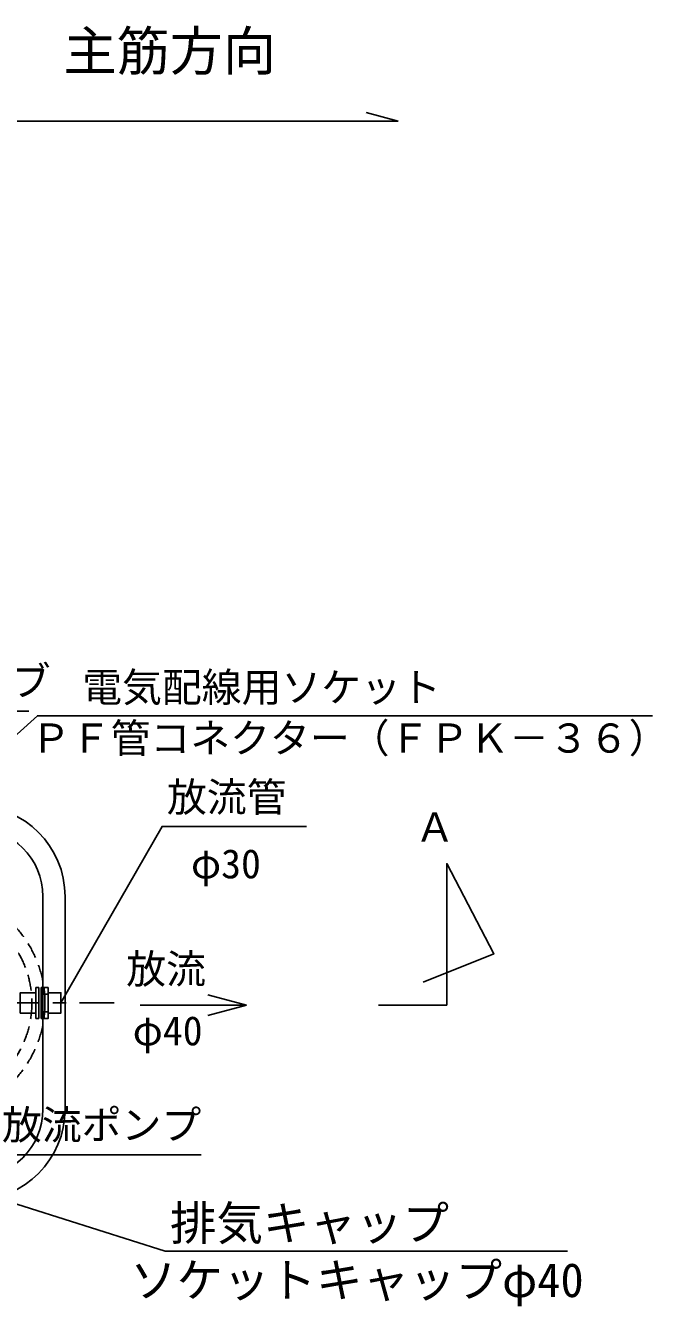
# Model space of a CAD drawing. Units: millimetres, scale not verified. Extents: x -8910 to 8910, y -6308 to 6308.
# Drawn here: x -3381 to -1965, y 337 to 3229 of the extents above; entities that cross this region are included whole.
import ezdxf
from ezdxf.enums import TextEntityAlignment as Align

# ---------------------------------------------------------------- set-up
doc = ezdxf.new("R2010")
doc.units = ezdxf.units.MM
doc.header["$LTSCALE"] = 30
doc.linetypes.add('CHAIN1', pattern=[8, 5, -1, 1, -1])
doc.linetypes.add('DASHED1', pattern=[1.8, 1.2, -0.6])
for name, color, linetype, lineweight in [('0-0_空気管', 3, 'Continuous', 25), ('0-4_躯体', 4, 'Continuous', 25), ('1-1_2-5_MOJI', 3, 'Continuous', 25)]:
    doc.layers.add(name, color=color, linetype=linetype, lineweight=lineweight)
doc.styles.add('ＭＳ ゴシック', font='')
doc.styles.get('ＭＳ ゴシック').set_extended_font_data('MS Gothic')

msp = doc.modelspace()

# ---------------------------------------------------------------- linework, layer by layer
at = {"layer": '0-0_空気管'}
for p, q in [((-3373.49, 1681.22), (-3838.58, 1681.22)), ((-3341.67, 1262.38), (-3341.67, 782.38)), ((-3291.67, 782.38), (-3291.67, 1262.38)), ((-3357.61, 1057.38), (-3350.61, 1057.38)), ((-3350.61, 1057.38), (-3350.61, 987.38)), ((-3345.6, 987.38), (-3345.6, 1057.38)), ((-3329.61, 1057.38), (-3345.6, 1057.38)), ((-3345.6, 1042.38), (-3329.61, 1042.38)), ((-2583.96, 1017.01), (-2429.6, 1017.01)), ((-3345.6, 1002.38), (-3329.61, 1002.38)), ((-3479.6, 679.34), (-2984.21, 679.34))]:
    msp.add_line(p, q, dxfattribs=at)
at = {"layer": '0-0_空気管', "linetype": 'CHAIN1'}
msp.add_line((-3979.44, 1022.38), (-3180.92, 1022.38), dxfattribs=at)
at = {"layer": '0-0_空気管', "color": 4}
for p, q in [((-3122.35, 1017.01), (-2888.31, 1017.01)), ((-2882.07, 1017.01), (-2969.01, 1040.31)), ((-2882.07, 1017.01), (-2969.01, 993.72))]:
    msp.add_line(p, q, dxfattribs=at)
at = {"layer": '0-0_空気管'}
for points in [[(-3301.1, 1022.38), (-3072.54, 1420.98), (-2746.62, 1420.98)], [(-2429.6, 1017.01), (-2429.6, 1337.02), (-2323.27, 1133.36), (-2482.88, 1069.39)], [(-3357.61, 1045.23), (-3393.1, 1045.23), (-3393.1, 999.53), (-3357.61, 999.53)], [(-3357.61, 1057.38), (-3357.61, 987.38), (-3350.61, 987.38)], [(-3329.61, 1057.38), (-3329.61, 987.38), (-3345.6, 987.38)], [(-3329.61, 999.53), (-3301.1, 999.53), (-3301.1, 1045.23), (-3329.61, 1045.23)]]:
    msp.add_lwpolyline(points, dxfattribs=at)
at = {"layer": '0-0_空気管', "linetype": 'DASHED1'}
for radius in [254.5, 225]:
    msp.add_circle((-3591.67, 1022.38), radius, dxfattribs=at)
at = {"layer": '0-0_空気管'}
for centre, radius, start, end in [((-3496.67, 1262.38), 205, 0, 89.99998), ((-3496.67, 1262.38), 155, 0, 90), ((-3496.67, 782.38), 205, 270, 0), ((-3496.67, 782.38), 155, 270, 0)]:
    msp.add_arc(centre, radius, start, end, dxfattribs=at)
at = {"layer": '0-4_躯体', "color": 3}
for p, q in [((-3590.67, 627.56), (-3065.93, 461.93)), ((-3065.93, 461.93), (-2156.7, 461.93))]:
    msp.add_line(p, q, dxfattribs=at)
msp.add_lwpolyline([(-3592.03, 1457.19), (-3354.09, 1670.68), (-1965.31, 1670.68)], dxfattribs=at)
at = {"layer": '1-1_2-5_MOJI'}
msp.add_line((-2539.36, 3013.3), (-2611.8, 3032.71), dxfattribs=at)
msp.add_lwpolyline([(-3416.92, 2993.89), (-3489.36, 3013.3), (-2539.36, 3013.3)], dxfattribs=at)

# ---------------------------------------------------------------- texts
at = {"layer": '0-0_空気管', "color": 4, "style": 'ＭＳ ゴシック'}
for s, p in [('放流用バルブ', (-3864.43, 1696.22)), ('放流管', (-3061.62, 1434.47)), ('Ａ', (-2501.66, 1366.4)), ('φ30', (-3007.45, 1283.86)), ('放流', (-3153.57, 1046.4)), ('φ40', (-3139.09, 906.82)), ('放流ポンプ', (-3434.21, 694.34))]:
    msp.add_text(s, height=65.98, dxfattribs=at).set_placement(p, align=Align.BOTTOM_LEFT)
at = {"layer": '0-4_躯体', "style": 'ＭＳ ゴシック'}
for s, height, p in [('電気配線用ソケット\u3000\u3000\u3000\u3000', 65.98, (-3253.03, 1682.41)), ('ＰＦ管コネクター（ＦＰＫ－３６）', 65.98, (-3368.87, 1567.57)), ('排気キャップ', 76.98, (-3054.68, 463.6)), ('\u3000ソケットキャップφ40', 76.98, (-3249.83, 335.03))]:
    msp.add_text(s, height=height, dxfattribs=at).set_placement(p, align=Align.BOTTOM_LEFT)
at = {"layer": '1-1_2-5_MOJI', "color": 4, "style": 'ＭＳ ゴシック'}
msp.add_text('主筋方向', height=87.98, dxfattribs=at).set_placement((-3295.26, 3101.32), align=Align.BOTTOM_LEFT)

doc.saveas('drawing.dxf')
